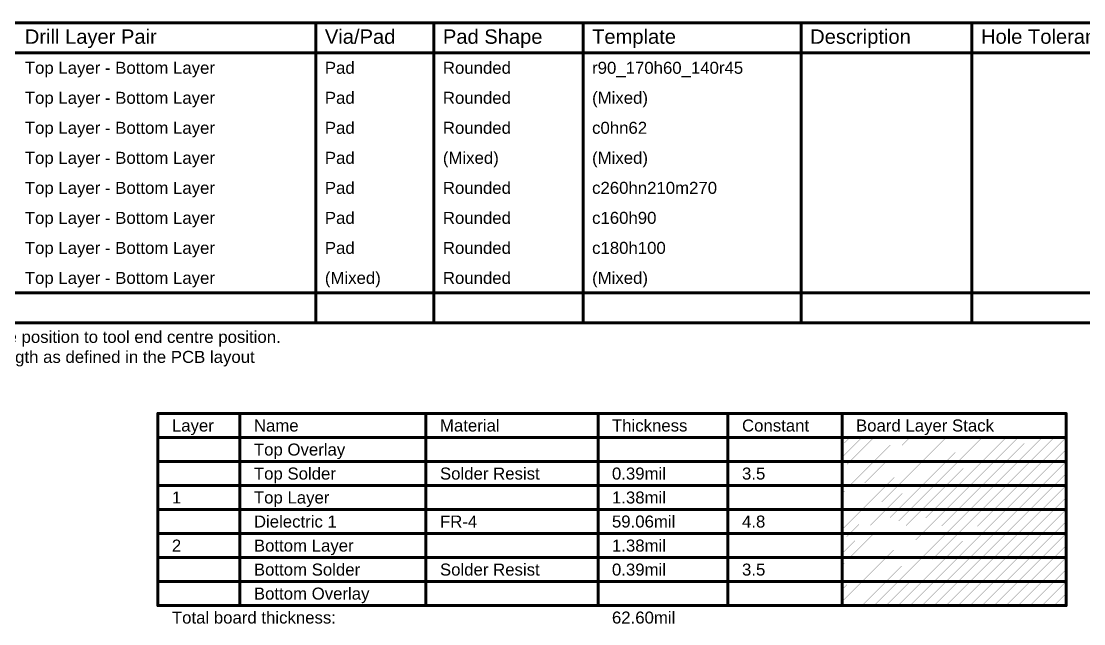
# Model space of a CAD drawing. Header units: inches. Extents: x -2 to 343, y -53 to 63.
# Drawn here: x 91.3 to 226.2, y -13.3 to 63.2 of the extents above; entities that cross this region are included whole.
import ezdxf

# ---------------------------------------------------------------- set-up
doc = ezdxf.new("R2010")
doc.units = ezdxf.units.IN
doc.layers.add('Drill Drawing', color=1, linetype='Continuous')
doc.layers.add('Fabrication', color=76, linetype='Continuous')
doc.styles.add('Arial', font='', dxfattribs={"height": 0.2})
doc.styles.get('Arial').set_extended_font_data('Arial')

msp = doc.modelspace()

# ---------------------------------------------------------------- linework, layer by layer
at = {"layer": 'Drill Drawing', "const_width": 0.381}
for points in [[(2.22, 62.99), (343.05, 62.99)], [(128.71, 24.89), (128.71, 62.99)], [(143.69, 24.89), (143.69, 62.99)], [(162.63, 24.89), (162.63, 62.99)], [(190.31, 24.89), (190.31, 62.99)], [(211.99, 24.89), (211.99, 62.99)], [(2.22, 59.18), (343.05, 59.18)], [(2.22, 28.7), (343.05, 28.7)], [(2.22, 24.89), (343.05, 24.89)]]:
    msp.add_lwpolyline(points, dxfattribs=at)
at = {"layer": 'Drill Drawing', "const_width": 0.191}
for points in [[(128.61, 62.99, 1), (128.8, 62.99, 1)], [(143.59, 62.99, 1), (143.78, 62.99, 1)], [(162.54, 62.99, 1), (162.73, 62.99, 1)], [(190.21, 62.99, 1), (190.4, 62.99, 1)], [(211.9, 62.99, 1), (212.09, 62.99, 1)], [(128.61, 24.89, 1), (128.8, 24.89, 1)], [(143.59, 24.89, 1), (143.78, 24.89, 1)], [(162.54, 24.89, 1), (162.73, 24.89, 1)], [(190.21, 24.89, 1), (190.4, 24.89, 1)], [(211.9, 24.89, 1), (212.09, 24.89, 1)]]:
    msp.add_lwpolyline(points, format="xyb", close=True, dxfattribs=at)
at = {"layer": 'Fabrication'}
for points, const_width in [([(108.65, -11), (108.65, 13.39)], 0.381), ([(108.65, 13.39), (223.94, 13.39)], 0.381), ([(119.06, -11), (119.06, 13.39)], 0.381), ([(142.68, -11), (142.68, 13.39)], 0.381), ([(164.52, -11), (164.52, 13.39)], 0.381), ([(181.02, -11), (181.02, 13.39)], 0.381), ([(195.5, -11), (195.5, 13.39)], 0.381), ([(223.94, -11), (223.94, 13.39)], 0.381), ([(108.65, 10.34), (223.94, 10.34)], 0.381), ([(195.5, 9.33), (196.5, 10.34)], 0.0254), ([(195.5, 7.81), (198.03, 10.34)], 0.0254), ([(196.5, 7.29), (199.55, 10.34)], 0.0254), ([(198.03, 7.29), (201.08, 10.34)], 0.0254), ([(199.55, 7.29), (202.6, 10.34)], 0.0254), ([(201.08, 7.29), (204.12, 10.34)], 0.0254), ([(202.6, 7.29), (205.65, 10.34)], 0.0254), ([(204.12, 7.29), (207.17, 10.34)], 0.0254), ([(205.65, 7.29), (208.7, 10.34)], 0.0254), ([(207.17, 7.29), (210.22, 10.34)], 0.0254), ([(208.7, 7.29), (211.74, 10.34)], 0.0254), ([(210.22, 7.29), (213.27, 10.34)], 0.0254), ([(211.74, 7.29), (214.79, 10.34)], 0.0254), ([(213.27, 7.29), (216.32, 10.34)], 0.0254), ([(214.79, 7.29), (217.84, 10.34)], 0.0254), ([(216.32, 7.29), (219.36, 10.34)], 0.0254), ([(217.84, 7.29), (220.89, 10.34)], 0.0254), ([(219.36, 7.29), (222.41, 10.34)], 0.0254), ([(220.89, 7.29), (223.94, 10.34)], 0.0254), ([(222.41, 7.29), (223.94, 8.81)], 0.0254), ([(108.65, 7.29), (119.06, 7.29)], 0.381), ([(119.06, 7.29), (142.68, 7.29)], 0.381), ([(142.68, 7.29), (164.52, 7.29)], 0.381), ([(164.52, 7.29), (181.02, 7.29)], 0.381), ([(181.02, 7.29), (195.5, 7.29)], 0.381), ([(195.5, 7.29), (223.94, 7.29)], 0.381), ([(195.5, 6.28), (196.5, 7.29)], 0.0254), ([(195.5, 4.76), (198.03, 7.29)], 0.0254), ([(196.5, 4.24), (199.55, 7.29)], 0.0254), ([(198.03, 4.24), (201.08, 7.29)], 0.0254), ([(199.55, 4.24), (202.6, 7.29)], 0.0254), ([(201.08, 4.24), (204.12, 7.29)], 0.0254), ([(202.6, 4.24), (205.65, 7.29)], 0.0254), ([(204.12, 4.24), (207.17, 7.29)], 0.0254), ([(205.65, 4.24), (208.7, 7.29)], 0.0254), ([(207.17, 4.24), (210.22, 7.29)], 0.0254), ([(208.7, 4.24), (211.74, 7.29)], 0.0254), ([(210.22, 4.24), (213.27, 7.29)], 0.0254), ([(211.74, 4.24), (214.79, 7.29)], 0.0254), ([(213.27, 4.24), (216.32, 7.29)], 0.0254), ([(214.79, 4.24), (217.84, 7.29)], 0.0254), ([(216.32, 4.24), (219.36, 7.29)], 0.0254), ([(217.84, 4.24), (220.89, 7.29)], 0.0254), ([(219.36, 4.24), (222.41, 7.29)], 0.0254), ([(220.89, 4.24), (223.94, 7.29)], 0.0254), ([(222.41, 4.24), (223.94, 5.77)], 0.0254), ([(108.65, 4.24), (119.06, 4.24)], 0.381), ([(119.06, 4.24), (142.68, 4.24)], 0.381), ([(142.68, 4.24), (164.52, 4.24)], 0.381), ([(164.52, 4.24), (181.02, 4.24)], 0.381), ([(181.02, 4.24), (195.5, 4.24)], 0.381), ([(195.5, 4.24), (223.94, 4.24)], 0.381), ([(195.5, 3.23), (196.5, 4.24)], 0.0254), ([(195.5, 1.71), (198.03, 4.24)], 0.0254), ([(196.5, 1.19), (199.55, 4.24)], 0.0254), ([(198.03, 1.19), (201.08, 4.24)], 0.0254), ([(199.55, 1.19), (202.6, 4.24)], 0.0254), ([(201.08, 1.19), (204.12, 4.24)], 0.0254), ([(202.6, 1.19), (205.65, 4.24)], 0.0254), ([(204.12, 1.19), (207.17, 4.24)], 0.0254), ([(205.65, 1.19), (208.7, 4.24)], 0.0254), ([(207.17, 1.19), (210.22, 4.24)], 0.0254), ([(208.7, 1.19), (211.74, 4.24)], 0.0254), ([(210.22, 1.19), (213.27, 4.24)], 0.0254), ([(211.74, 1.19), (214.79, 4.24)], 0.0254), ([(213.27, 1.19), (216.32, 4.24)], 0.0254), ([(214.79, 1.19), (217.84, 4.24)], 0.0254), ([(216.32, 1.19), (219.36, 4.24)], 0.0254), ([(217.84, 1.19), (220.89, 4.24)], 0.0254), ([(219.36, 1.19), (222.41, 4.24)], 0.0254), ([(220.89, 1.19), (223.94, 4.24)], 0.0254), ([(222.41, 1.19), (223.94, 2.72)], 0.0254), ([(108.65, 1.19), (119.06, 1.19)], 0.381), ([(119.06, 1.19), (142.68, 1.19)], 0.381), ([(142.68, 1.19), (164.52, 1.19)], 0.381), ([(164.52, 1.19), (181.02, 1.19)], 0.381), ([(181.02, 1.19), (195.5, 1.19)], 0.381), ([(195.5, 1.19), (223.94, 1.19)], 0.381), ([(195.5, 0.19), (196.5, 1.19)], 0.0254), ([(195.5, -1.34), (198.03, 1.19)], 0.0254), ([(196.5, -1.85), (199.55, 1.19)], 0.0254), ([(198.03, -1.85), (201.08, 1.19)], 0.0254), ([(199.55, -1.85), (202.6, 1.19)], 0.0254), ([(201.08, -1.85), (204.12, 1.19)], 0.0254), ([(202.6, -1.85), (205.65, 1.19)], 0.0254), ([(204.12, -1.85), (207.17, 1.19)], 0.0254), ([(205.65, -1.85), (208.7, 1.19)], 0.0254), ([(207.17, -1.85), (210.22, 1.19)], 0.0254), ([(208.7, -1.85), (211.74, 1.19)], 0.0254), ([(210.22, -1.85), (213.27, 1.19)], 0.0254), ([(211.74, -1.85), (214.79, 1.19)], 0.0254), ([(213.27, -1.85), (216.32, 1.19)], 0.0254), ([(214.79, -1.85), (217.84, 1.19)], 0.0254), ([(216.32, -1.85), (219.36, 1.19)], 0.0254), ([(217.84, -1.85), (220.89, 1.19)], 0.0254), ([(219.36, -1.85), (222.41, 1.19)], 0.0254), ([(220.89, -1.85), (223.94, 1.19)], 0.0254), ([(222.41, -1.85), (223.94, -0.33)], 0.0254), ([(108.65, -1.85), (119.06, -1.85)], 0.381), ([(119.06, -1.85), (142.68, -1.85)], 0.381), ([(142.68, -1.85), (164.52, -1.85)], 0.381), ([(164.52, -1.85), (181.02, -1.85)], 0.381), ([(181.02, -1.85), (195.5, -1.85)], 0.381), ([(195.5, -1.85), (223.94, -1.85)], 0.381), ([(195.5, -2.86), (196.5, -1.85)], 0.0254), ([(195.5, -4.39), (198.03, -1.85)], 0.0254), ([(196.5, -4.9), (199.55, -1.85)], 0.0254), ([(198.03, -4.9), (201.08, -1.85)], 0.0254), ([(199.55, -4.9), (202.6, -1.85)], 0.0254), ([(201.08, -4.9), (204.12, -1.85)], 0.0254), ([(202.6, -4.9), (205.65, -1.85)], 0.0254), ([(204.12, -4.9), (207.17, -1.85)], 0.0254), ([(205.65, -4.9), (208.7, -1.85)], 0.0254), ([(207.17, -4.9), (210.22, -1.85)], 0.0254), ([(208.7, -4.9), (211.74, -1.85)], 0.0254), ([(210.22, -4.9), (213.27, -1.85)], 0.0254), ([(211.74, -4.9), (214.79, -1.85)], 0.0254), ([(213.27, -4.9), (216.32, -1.85)], 0.0254), ([(214.79, -4.9), (217.84, -1.85)], 0.0254), ([(216.32, -4.9), (219.36, -1.85)], 0.0254), ([(217.84, -4.9), (220.89, -1.85)], 0.0254), ([(219.36, -4.9), (222.41, -1.85)], 0.0254), ([(220.89, -4.9), (223.94, -1.85)], 0.0254), ([(222.41, -4.9), (223.94, -3.38)], 0.0254), ([(108.65, -4.9), (119.06, -4.9)], 0.381), ([(119.06, -4.9), (142.68, -4.9)], 0.381), ([(142.68, -4.9), (164.52, -4.9)], 0.381), ([(164.52, -4.9), (181.02, -4.9)], 0.381), ([(181.02, -4.9), (195.5, -4.9)], 0.381), ([(195.5, -4.9), (223.94, -4.9)], 0.381), ([(195.5, -5.91), (196.5, -4.9)], 0.0254), ([(195.5, -7.43), (198.03, -4.9)], 0.0254), ([(196.5, -7.95), (199.55, -4.9)], 0.0254), ([(198.03, -7.95), (201.08, -4.9)], 0.0254), ([(199.55, -7.95), (202.6, -4.9)], 0.0254), ([(201.08, -7.95), (204.12, -4.9)], 0.0254), ([(202.6, -7.95), (205.65, -4.9)], 0.0254), ([(204.12, -7.95), (207.17, -4.9)], 0.0254), ([(205.65, -7.95), (208.7, -4.9)], 0.0254), ([(207.17, -7.95), (210.22, -4.9)], 0.0254), ([(208.7, -7.95), (211.74, -4.9)], 0.0254), ([(210.22, -7.95), (213.27, -4.9)], 0.0254), ([(211.74, -7.95), (214.79, -4.9)], 0.0254), ([(213.27, -7.95), (216.32, -4.9)], 0.0254), ([(214.79, -7.95), (217.84, -4.9)], 0.0254), ([(216.32, -7.95), (219.36, -4.9)], 0.0254), ([(217.84, -7.95), (220.89, -4.9)], 0.0254), ([(219.36, -7.95), (222.41, -4.9)], 0.0254), ([(220.89, -7.95), (223.94, -4.9)], 0.0254), ([(222.41, -7.95), (223.94, -6.43)], 0.0254), ([(108.65, -7.95), (119.06, -7.95)], 0.381), ([(119.06, -7.95), (142.68, -7.95)], 0.381), ([(142.68, -7.95), (164.52, -7.95)], 0.381), ([(164.52, -7.95), (181.02, -7.95)], 0.381), ([(181.02, -7.95), (195.5, -7.95)], 0.381), ([(195.5, -7.95), (223.94, -7.95)], 0.381), ([(195.5, -8.96), (196.5, -7.95)], 0.0254), ([(195.5, -10.48), (198.03, -7.95)], 0.0254), ([(196.5, -11), (199.55, -7.95)], 0.0254), ([(198.03, -11), (201.08, -7.95)], 0.0254), ([(199.55, -11), (202.6, -7.95)], 0.0254), ([(201.08, -11), (204.12, -7.95)], 0.0254), ([(202.6, -11), (205.65, -7.95)], 0.0254), ([(204.12, -11), (207.17, -7.95)], 0.0254), ([(205.65, -11), (208.7, -7.95)], 0.0254), ([(207.17, -11), (210.22, -7.95)], 0.0254), ([(208.7, -11), (211.74, -7.95)], 0.0254), ([(210.22, -11), (213.27, -7.95)], 0.0254), ([(211.74, -11), (214.79, -7.95)], 0.0254), ([(213.27, -11), (216.32, -7.95)], 0.0254), ([(214.79, -11), (217.84, -7.95)], 0.0254), ([(216.32, -11), (219.36, -7.95)], 0.0254), ([(217.84, -11), (220.89, -7.95)], 0.0254), ([(219.36, -11), (222.41, -7.95)], 0.0254), ([(220.89, -11), (223.94, -7.95)], 0.0254), ([(222.41, -11), (223.94, -9.47)], 0.0254), ([(108.65, -11), (119.06, -11)], 0.381), ([(119.06, -11), (142.68, -11)], 0.381), ([(142.68, -11), (164.52, -11)], 0.381), ([(164.52, -11), (181.02, -11)], 0.381), ([(181.02, -11), (195.5, -11)], 0.381), ([(195.5, -11), (223.94, -11)], 0.381)]:
    msp.add_lwpolyline(points, dxfattribs=dict(at, const_width=const_width))
for points, const_width in [([(108.56, 13.39, 1), (108.75, 13.39, 1)], 0.191), ([(108.56, 13.39, 1), (108.75, 13.39, 1)], 0.191), ([(118.97, 13.39, 1), (119.16, 13.39, 1)], 0.191), ([(142.58, 13.39, 1), (142.77, 13.39, 1)], 0.191), ([(164.42, 13.39, 1), (164.61, 13.39, 1)], 0.191), ([(180.93, 13.39, 1), (181.12, 13.39, 1)], 0.191), ([(195.4, 13.39, 1), (195.59, 13.39, 1)], 0.191), ([(223.84, 13.39, 1), (224.03, 13.39, 1)], 0.191), ([(223.84, 13.39, 1), (224.03, 13.39, 1)], 0.191), ([(108.56, 10.34, 1), (108.75, 10.34, 1)], 0.191), ([(196.5, 10.34, 1), (196.51, 10.34, 1)], 0.0127), ([(198.02, 10.34, 1), (198.03, 10.34, 1)], 0.0127), ([(199.55, 10.34, 1), (199.56, 10.34, 1)], 0.0127), ([(201.07, 10.34, 1), (201.08, 10.34, 1)], 0.0127), ([(202.59, 10.34, 1), (202.61, 10.34, 1)], 0.0127), ([(204.12, 10.34, 1), (204.13, 10.34, 1)], 0.0127), ([(205.64, 10.34, 1), (205.65, 10.34, 1)], 0.0127), ([(207.17, 10.34, 1), (207.18, 10.34, 1)], 0.0127), ([(208.69, 10.34, 1), (208.7, 10.34, 1)], 0.0127), ([(210.21, 10.34, 1), (210.23, 10.34, 1)], 0.0127), ([(211.74, 10.34, 1), (211.75, 10.34, 1)], 0.0127), ([(213.26, 10.34, 1), (213.27, 10.34, 1)], 0.0127), ([(214.79, 10.34, 1), (214.8, 10.34, 1)], 0.0127), ([(216.31, 10.34, 1), (216.32, 10.34, 1)], 0.0127), ([(217.83, 10.34, 1), (217.85, 10.34, 1)], 0.0127), ([(219.36, 10.34, 1), (219.37, 10.34, 1)], 0.0127), ([(220.88, 10.34, 1), (220.89, 10.34, 1)], 0.0127), ([(222.41, 10.34, 1), (222.42, 10.34, 1)], 0.0127), ([(223.84, 10.34, 1), (224.03, 10.34, 1)], 0.191), ([(223.93, 10.34, 1), (223.94, 10.34, 1)], 0.0127), ([(195.49, 9.33, 1), (195.5, 9.33, 1)], 0.0127), ([(223.93, 8.81, 1), (223.94, 8.81, 1)], 0.0127), ([(108.56, 7.29, 1), (108.75, 7.29, 1)], 0.191), ([(118.97, 7.29, 1), (119.16, 7.29, 1)], 0.191), ([(118.97, 7.29, 1), (119.16, 7.29, 1)], 0.191), ([(142.58, 7.29, 1), (142.77, 7.29, 1)], 0.191), ([(142.58, 7.29, 1), (142.77, 7.29, 1)], 0.191), ([(164.42, 7.29, 1), (164.61, 7.29, 1)], 0.191), ([(164.42, 7.29, 1), (164.61, 7.29, 1)], 0.191), ([(180.93, 7.29, 1), (181.12, 7.29, 1)], 0.191), ([(180.93, 7.29, 1), (181.12, 7.29, 1)], 0.191), ([(195.4, 7.29, 1), (195.59, 7.29, 1)], 0.191), ([(195.4, 7.29, 1), (195.59, 7.29, 1)], 0.191), ([(195.49, 7.81, 1), (195.5, 7.81, 1)], 0.0127), ([(196.5, 7.29, 1), (196.51, 7.29, 1)], 0.0127), ([(196.5, 7.29, 1), (196.51, 7.29, 1)], 0.0127), ([(198.02, 7.29, 1), (198.03, 7.29, 1)], 0.0127), ([(198.02, 7.29, 1), (198.03, 7.29, 1)], 0.0127), ([(199.55, 7.29, 1), (199.56, 7.29, 1)], 0.0127), ([(199.55, 7.29, 1), (199.56, 7.29, 1)], 0.0127), ([(201.07, 7.29, 1), (201.08, 7.29, 1)], 0.0127), ([(201.07, 7.29, 1), (201.08, 7.29, 1)], 0.0127), ([(202.59, 7.29, 1), (202.61, 7.29, 1)], 0.0127), ([(202.59, 7.29, 1), (202.61, 7.29, 1)], 0.0127), ([(204.12, 7.29, 1), (204.13, 7.29, 1)], 0.0127), ([(204.12, 7.29, 1), (204.13, 7.29, 1)], 0.0127), ([(205.64, 7.29, 1), (205.65, 7.29, 1)], 0.0127), ([(205.64, 7.29, 1), (205.65, 7.29, 1)], 0.0127), ([(207.17, 7.29, 1), (207.18, 7.29, 1)], 0.0127), ([(207.17, 7.29, 1), (207.18, 7.29, 1)], 0.0127), ([(208.69, 7.29, 1), (208.7, 7.29, 1)], 0.0127), ([(208.69, 7.29, 1), (208.7, 7.29, 1)], 0.0127), ([(210.21, 7.29, 1), (210.23, 7.29, 1)], 0.0127), ([(210.21, 7.29, 1), (210.23, 7.29, 1)], 0.0127), ([(211.74, 7.29, 1), (211.75, 7.29, 1)], 0.0127), ([(211.74, 7.29, 1), (211.75, 7.29, 1)], 0.0127), ([(213.26, 7.29, 1), (213.27, 7.29, 1)], 0.0127), ([(213.26, 7.29, 1), (213.27, 7.29, 1)], 0.0127), ([(214.79, 7.29, 1), (214.8, 7.29, 1)], 0.0127), ([(214.79, 7.29, 1), (214.8, 7.29, 1)], 0.0127), ([(216.31, 7.29, 1), (216.32, 7.29, 1)], 0.0127), ([(216.31, 7.29, 1), (216.32, 7.29, 1)], 0.0127), ([(217.83, 7.29, 1), (217.85, 7.29, 1)], 0.0127), ([(217.83, 7.29, 1), (217.85, 7.29, 1)], 0.0127), ([(219.36, 7.29, 1), (219.37, 7.29, 1)], 0.0127), ([(219.36, 7.29, 1), (219.37, 7.29, 1)], 0.0127), ([(220.88, 7.29, 1), (220.89, 7.29, 1)], 0.0127), ([(220.88, 7.29, 1), (220.89, 7.29, 1)], 0.0127), ([(222.41, 7.29, 1), (222.42, 7.29, 1)], 0.0127), ([(222.41, 7.29, 1), (222.42, 7.29, 1)], 0.0127), ([(223.84, 7.29, 1), (224.03, 7.29, 1)], 0.191), ([(223.93, 7.29, 1), (223.94, 7.29, 1)], 0.0127), ([(195.49, 6.28, 1), (195.5, 6.28, 1)], 0.0127), ([(223.93, 5.77, 1), (223.94, 5.77, 1)], 0.0127), ([(108.56, 4.24, 1), (108.75, 4.24, 1)], 0.191), ([(118.97, 4.24, 1), (119.16, 4.24, 1)], 0.191), ([(118.97, 4.24, 1), (119.16, 4.24, 1)], 0.191), ([(142.58, 4.24, 1), (142.77, 4.24, 1)], 0.191), ([(142.58, 4.24, 1), (142.77, 4.24, 1)], 0.191), ([(164.42, 4.24, 1), (164.61, 4.24, 1)], 0.191), ([(164.42, 4.24, 1), (164.61, 4.24, 1)], 0.191), ([(180.93, 4.24, 1), (181.12, 4.24, 1)], 0.191), ([(180.93, 4.24, 1), (181.12, 4.24, 1)], 0.191), ([(195.4, 4.24, 1), (195.59, 4.24, 1)], 0.191), ([(195.4, 4.24, 1), (195.59, 4.24, 1)], 0.191), ([(195.49, 4.76, 1), (195.5, 4.76, 1)], 0.0127), ([(196.5, 4.24, 1), (196.51, 4.24, 1)], 0.0127), ([(196.5, 4.24, 1), (196.51, 4.24, 1)], 0.0127), ([(198.02, 4.24, 1), (198.03, 4.24, 1)], 0.0127), ([(198.02, 4.24, 1), (198.03, 4.24, 1)], 0.0127), ([(199.55, 4.24, 1), (199.56, 4.24, 1)], 0.0127), ([(199.55, 4.24, 1), (199.56, 4.24, 1)], 0.0127), ([(201.07, 4.24, 1), (201.08, 4.24, 1)], 0.0127), ([(201.07, 4.24, 1), (201.08, 4.24, 1)], 0.0127), ([(202.59, 4.24, 1), (202.61, 4.24, 1)], 0.0127), ([(202.59, 4.24, 1), (202.61, 4.24, 1)], 0.0127), ([(204.12, 4.24, 1), (204.13, 4.24, 1)], 0.0127), ([(204.12, 4.24, 1), (204.13, 4.24, 1)], 0.0127), ([(205.64, 4.24, 1), (205.65, 4.24, 1)], 0.0127), ([(205.64, 4.24, 1), (205.65, 4.24, 1)], 0.0127), ([(207.17, 4.24, 1), (207.18, 4.24, 1)], 0.0127), ([(207.17, 4.24, 1), (207.18, 4.24, 1)], 0.0127), ([(208.69, 4.24, 1), (208.7, 4.24, 1)], 0.0127), ([(208.69, 4.24, 1), (208.7, 4.24, 1)], 0.0127), ([(210.21, 4.24, 1), (210.23, 4.24, 1)], 0.0127), ([(210.21, 4.24, 1), (210.23, 4.24, 1)], 0.0127), ([(211.74, 4.24, 1), (211.75, 4.24, 1)], 0.0127), ([(211.74, 4.24, 1), (211.75, 4.24, 1)], 0.0127), ([(213.26, 4.24, 1), (213.27, 4.24, 1)], 0.0127), ([(213.26, 4.24, 1), (213.27, 4.24, 1)], 0.0127), ([(214.79, 4.24, 1), (214.8, 4.24, 1)], 0.0127), ([(214.79, 4.24, 1), (214.8, 4.24, 1)], 0.0127), ([(216.31, 4.24, 1), (216.32, 4.24, 1)], 0.0127), ([(216.31, 4.24, 1), (216.32, 4.24, 1)], 0.0127), ([(217.83, 4.24, 1), (217.85, 4.24, 1)], 0.0127), ([(217.83, 4.24, 1), (217.85, 4.24, 1)], 0.0127), ([(219.36, 4.24, 1), (219.37, 4.24, 1)], 0.0127), ([(219.36, 4.24, 1), (219.37, 4.24, 1)], 0.0127), ([(220.88, 4.24, 1), (220.89, 4.24, 1)], 0.0127), ([(220.88, 4.24, 1), (220.89, 4.24, 1)], 0.0127), ([(222.41, 4.24, 1), (222.42, 4.24, 1)], 0.0127), ([(222.41, 4.24, 1), (222.42, 4.24, 1)], 0.0127), ([(223.84, 4.24, 1), (224.03, 4.24, 1)], 0.191), ([(223.93, 4.24, 1), (223.94, 4.24, 1)], 0.0127), ([(195.49, 3.23, 1), (195.5, 3.23, 1)], 0.0127), ([(223.93, 2.72, 1), (223.94, 2.72, 1)], 0.0127), ([(108.56, 1.19, 1), (108.75, 1.19, 1)], 0.191), ([(118.97, 1.19, 1), (119.16, 1.19, 1)], 0.191), ([(118.97, 1.19, 1), (119.16, 1.19, 1)], 0.191), ([(142.58, 1.19, 1), (142.77, 1.19, 1)], 0.191), ([(142.58, 1.19, 1), (142.77, 1.19, 1)], 0.191), ([(164.42, 1.19, 1), (164.61, 1.19, 1)], 0.191), ([(164.42, 1.19, 1), (164.61, 1.19, 1)], 0.191), ([(180.93, 1.19, 1), (181.12, 1.19, 1)], 0.191), ([(180.93, 1.19, 1), (181.12, 1.19, 1)], 0.191), ([(195.4, 1.19, 1), (195.59, 1.19, 1)], 0.191), ([(195.4, 1.19, 1), (195.59, 1.19, 1)], 0.191), ([(195.49, 1.71, 1), (195.5, 1.71, 1)], 0.0127), ([(223.84, 1.19, 1), (224.03, 1.19, 1)], 0.191), ([(195.49, 0.19, 1), (195.5, 0.19, 1)], 0.0127), ([(196.5, 1.19, 1), (196.51, 1.19, 1)], 0.0127), ([(196.5, 1.19, 1), (196.51, 1.19, 1)], 0.0127), ([(198.02, 1.19, 1), (198.03, 1.19, 1)], 0.0127), ([(198.02, 1.19, 1), (198.03, 1.19, 1)], 0.0127), ([(199.55, 1.19, 1), (199.56, 1.19, 1)], 0.0127), ([(199.55, 1.19, 1), (199.56, 1.19, 1)], 0.0127), ([(201.07, 1.19, 1), (201.08, 1.19, 1)], 0.0127), ([(201.07, 1.19, 1), (201.08, 1.19, 1)], 0.0127), ([(202.59, 1.19, 1), (202.61, 1.19, 1)], 0.0127), ([(202.59, 1.19, 1), (202.61, 1.19, 1)], 0.0127), ([(204.12, 1.19, 1), (204.13, 1.19, 1)], 0.0127), ([(204.12, 1.19, 1), (204.13, 1.19, 1)], 0.0127), ([(205.64, 1.19, 1), (205.65, 1.19, 1)], 0.0127), ([(205.64, 1.19, 1), (205.65, 1.19, 1)], 0.0127), ([(207.17, 1.19, 1), (207.18, 1.19, 1)], 0.0127), ([(207.17, 1.19, 1), (207.18, 1.19, 1)], 0.0127), ([(208.69, 1.19, 1), (208.7, 1.19, 1)], 0.0127), ([(208.69, 1.19, 1), (208.7, 1.19, 1)], 0.0127), ([(210.21, 1.19, 1), (210.23, 1.19, 1)], 0.0127), ([(210.21, 1.19, 1), (210.23, 1.19, 1)], 0.0127), ([(211.74, 1.19, 1), (211.75, 1.19, 1)], 0.0127), ([(211.74, 1.19, 1), (211.75, 1.19, 1)], 0.0127), ([(213.26, 1.19, 1), (213.27, 1.19, 1)], 0.0127), ([(213.26, 1.19, 1), (213.27, 1.19, 1)], 0.0127), ([(214.79, 1.19, 1), (214.8, 1.19, 1)], 0.0127), ([(214.79, 1.19, 1), (214.8, 1.19, 1)], 0.0127), ([(216.31, 1.19, 1), (216.32, 1.19, 1)], 0.0127), ([(216.31, 1.19, 1), (216.32, 1.19, 1)], 0.0127), ([(217.83, 1.19, 1), (217.85, 1.19, 1)], 0.0127), ([(217.83, 1.19, 1), (217.85, 1.19, 1)], 0.0127), ([(219.36, 1.19, 1), (219.37, 1.19, 1)], 0.0127), ([(219.36, 1.19, 1), (219.37, 1.19, 1)], 0.0127), ([(220.88, 1.19, 1), (220.89, 1.19, 1)], 0.0127), ([(220.88, 1.19, 1), (220.89, 1.19, 1)], 0.0127), ([(222.41, 1.19, 1), (222.42, 1.19, 1)], 0.0127), ([(222.41, 1.19, 1), (222.42, 1.19, 1)], 0.0127), ([(223.93, 1.19, 1), (223.94, 1.19, 1)], 0.0127), ([(195.49, -1.34, 1), (195.5, -1.34, 1)], 0.0127), ([(223.93, -0.33, 1), (223.94, -0.33, 1)], 0.0127), ([(108.56, -1.85, 1), (108.75, -1.85, 1)], 0.191), ([(118.97, -1.85, 1), (119.16, -1.85, 1)], 0.191), ([(118.97, -1.85, 1), (119.16, -1.85, 1)], 0.191), ([(142.58, -1.85, 1), (142.77, -1.85, 1)], 0.191), ([(142.58, -1.85, 1), (142.77, -1.85, 1)], 0.191), ([(164.42, -1.85, 1), (164.61, -1.85, 1)], 0.191), ([(164.42, -1.85, 1), (164.61, -1.85, 1)], 0.191), ([(180.93, -1.85, 1), (181.12, -1.85, 1)], 0.191), ([(180.93, -1.85, 1), (181.12, -1.85, 1)], 0.191), ([(195.4, -1.85, 1), (195.59, -1.85, 1)], 0.191), ([(195.4, -1.85, 1), (195.59, -1.85, 1)], 0.191), ([(196.5, -1.85, 1), (196.51, -1.85, 1)], 0.0127), ([(196.5, -1.85, 1), (196.51, -1.85, 1)], 0.0127), ([(198.02, -1.85, 1), (198.03, -1.85, 1)], 0.0127), ([(198.02, -1.85, 1), (198.03, -1.85, 1)], 0.0127), ([(199.55, -1.85, 1), (199.56, -1.85, 1)], 0.0127), ([(199.55, -1.85, 1), (199.56, -1.85, 1)], 0.0127), ([(201.07, -1.85, 1), (201.08, -1.85, 1)], 0.0127), ([(201.07, -1.85, 1), (201.08, -1.85, 1)], 0.0127), ([(202.59, -1.85, 1), (202.61, -1.85, 1)], 0.0127), ([(202.59, -1.85, 1), (202.61, -1.85, 1)], 0.0127), ([(204.12, -1.85, 1), (204.13, -1.85, 1)], 0.0127), ([(204.12, -1.85, 1), (204.13, -1.85, 1)], 0.0127), ([(205.64, -1.85, 1), (205.65, -1.85, 1)], 0.0127), ([(205.64, -1.85, 1), (205.65, -1.85, 1)], 0.0127), ([(207.17, -1.85, 1), (207.18, -1.85, 1)], 0.0127), ([(207.17, -1.85, 1), (207.18, -1.85, 1)], 0.0127), ([(208.69, -1.85, 1), (208.7, -1.85, 1)], 0.0127), ([(208.69, -1.85, 1), (208.7, -1.85, 1)], 0.0127), ([(210.21, -1.85, 1), (210.23, -1.85, 1)], 0.0127), ([(210.21, -1.85, 1), (210.23, -1.85, 1)], 0.0127), ([(211.74, -1.85, 1), (211.75, -1.85, 1)], 0.0127), ([(211.74, -1.85, 1), (211.75, -1.85, 1)], 0.0127), ([(213.26, -1.85, 1), (213.27, -1.85, 1)], 0.0127), ([(213.26, -1.85, 1), (213.27, -1.85, 1)], 0.0127), ([(214.79, -1.85, 1), (214.8, -1.85, 1)], 0.0127), ([(214.79, -1.85, 1), (214.8, -1.85, 1)], 0.0127), ([(216.31, -1.85, 1), (216.32, -1.85, 1)], 0.0127), ([(216.31, -1.85, 1), (216.32, -1.85, 1)], 0.0127), ([(217.83, -1.85, 1), (217.85, -1.85, 1)], 0.0127), ([(217.83, -1.85, 1), (217.85, -1.85, 1)], 0.0127), ([(219.36, -1.85, 1), (219.37, -1.85, 1)], 0.0127), ([(219.36, -1.85, 1), (219.37, -1.85, 1)], 0.0127), ([(220.88, -1.85, 1), (220.89, -1.85, 1)], 0.0127), ([(220.88, -1.85, 1), (220.89, -1.85, 1)], 0.0127), ([(222.41, -1.85, 1), (222.42, -1.85, 1)], 0.0127), ([(222.41, -1.85, 1), (222.42, -1.85, 1)], 0.0127), ([(223.84, -1.85, 1), (224.03, -1.85, 1)], 0.191), ([(223.93, -1.85, 1), (223.94, -1.85, 1)], 0.0127), ([(195.49, -2.86, 1), (195.5, -2.86, 1)], 0.0127), ([(223.93, -3.38, 1), (223.94, -3.38, 1)], 0.0127), ([(108.56, -4.9, 1), (108.75, -4.9, 1)], 0.191), ([(118.97, -4.9, 1), (119.16, -4.9, 1)], 0.191), ([(118.97, -4.9, 1), (119.16, -4.9, 1)], 0.191), ([(142.58, -4.9, 1), (142.77, -4.9, 1)], 0.191), ([(142.58, -4.9, 1), (142.77, -4.9, 1)], 0.191), ([(164.42, -4.9, 1), (164.61, -4.9, 1)], 0.191), ([(164.42, -4.9, 1), (164.61, -4.9, 1)], 0.191), ([(180.93, -4.9, 1), (181.12, -4.9, 1)], 0.191), ([(180.93, -4.9, 1), (181.12, -4.9, 1)], 0.191), ([(195.4, -4.9, 1), (195.59, -4.9, 1)], 0.191), ([(195.4, -4.9, 1), (195.59, -4.9, 1)], 0.191), ([(195.49, -4.39, 1), (195.5, -4.39, 1)], 0.0127), ([(196.5, -4.9, 1), (196.51, -4.9, 1)], 0.0127), ([(196.5, -4.9, 1), (196.51, -4.9, 1)], 0.0127), ([(198.02, -4.9, 1), (198.03, -4.9, 1)], 0.0127), ([(198.02, -4.9, 1), (198.03, -4.9, 1)], 0.0127), ([(199.55, -4.9, 1), (199.56, -4.9, 1)], 0.0127), ([(199.55, -4.9, 1), (199.56, -4.9, 1)], 0.0127), ([(201.07, -4.9, 1), (201.08, -4.9, 1)], 0.0127), ([(201.07, -4.9, 1), (201.08, -4.9, 1)], 0.0127), ([(202.59, -4.9, 1), (202.61, -4.9, 1)], 0.0127), ([(202.59, -4.9, 1), (202.61, -4.9, 1)], 0.0127), ([(204.12, -4.9, 1), (204.13, -4.9, 1)], 0.0127), ([(204.12, -4.9, 1), (204.13, -4.9, 1)], 0.0127), ([(205.64, -4.9, 1), (205.65, -4.9, 1)], 0.0127), ([(205.64, -4.9, 1), (205.65, -4.9, 1)], 0.0127), ([(207.17, -4.9, 1), (207.18, -4.9, 1)], 0.0127), ([(207.17, -4.9, 1), (207.18, -4.9, 1)], 0.0127), ([(208.69, -4.9, 1), (208.7, -4.9, 1)], 0.0127), ([(208.69, -4.9, 1), (208.7, -4.9, 1)], 0.0127), ([(210.21, -4.9, 1), (210.23, -4.9, 1)], 0.0127), ([(210.21, -4.9, 1), (210.23, -4.9, 1)], 0.0127), ([(211.74, -4.9, 1), (211.75, -4.9, 1)], 0.0127), ([(211.74, -4.9, 1), (211.75, -4.9, 1)], 0.0127), ([(213.26, -4.9, 1), (213.27, -4.9, 1)], 0.0127), ([(213.26, -4.9, 1), (213.27, -4.9, 1)], 0.0127), ([(214.79, -4.9, 1), (214.8, -4.9, 1)], 0.0127), ([(214.79, -4.9, 1), (214.8, -4.9, 1)], 0.0127), ([(216.31, -4.9, 1), (216.32, -4.9, 1)], 0.0127), ([(216.31, -4.9, 1), (216.32, -4.9, 1)], 0.0127), ([(217.83, -4.9, 1), (217.85, -4.9, 1)], 0.0127), ([(217.83, -4.9, 1), (217.85, -4.9, 1)], 0.0127), ([(219.36, -4.9, 1), (219.37, -4.9, 1)], 0.0127), ([(219.36, -4.9, 1), (219.37, -4.9, 1)], 0.0127), ([(220.88, -4.9, 1), (220.89, -4.9, 1)], 0.0127), ([(220.88, -4.9, 1), (220.89, -4.9, 1)], 0.0127), ([(222.41, -4.9, 1), (222.42, -4.9, 1)], 0.0127), ([(222.41, -4.9, 1), (222.42, -4.9, 1)], 0.0127), ([(223.84, -4.9, 1), (224.03, -4.9, 1)], 0.191), ([(223.93, -4.9, 1), (223.94, -4.9, 1)], 0.0127), ([(195.49, -5.91, 1), (195.5, -5.91, 1)], 0.0127), ([(223.93, -6.43, 1), (223.94, -6.43, 1)], 0.0127), ([(108.56, -7.95, 1), (108.75, -7.95, 1)], 0.191), ([(118.97, -7.95, 1), (119.16, -7.95, 1)], 0.191), ([(118.97, -7.95, 1), (119.16, -7.95, 1)], 0.191), ([(142.58, -7.95, 1), (142.77, -7.95, 1)], 0.191), ([(142.58, -7.95, 1), (142.77, -7.95, 1)], 0.191), ([(164.42, -7.95, 1), (164.61, -7.95, 1)], 0.191), ([(164.42, -7.95, 1), (164.61, -7.95, 1)], 0.191), ([(180.93, -7.95, 1), (181.12, -7.95, 1)], 0.191), ([(180.93, -7.95, 1), (181.12, -7.95, 1)], 0.191), ([(195.4, -7.95, 1), (195.59, -7.95, 1)], 0.191), ([(195.4, -7.95, 1), (195.59, -7.95, 1)], 0.191), ([(195.49, -7.43, 1), (195.5, -7.43, 1)], 0.0127), ([(196.5, -7.95, 1), (196.51, -7.95, 1)], 0.0127), ([(196.5, -7.95, 1), (196.51, -7.95, 1)], 0.0127), ([(198.02, -7.95, 1), (198.03, -7.95, 1)], 0.0127), ([(198.02, -7.95, 1), (198.03, -7.95, 1)], 0.0127), ([(199.55, -7.95, 1), (199.56, -7.95, 1)], 0.0127), ([(199.55, -7.95, 1), (199.56, -7.95, 1)], 0.0127), ([(201.07, -7.95, 1), (201.08, -7.95, 1)], 0.0127), ([(201.07, -7.95, 1), (201.08, -7.95, 1)], 0.0127), ([(202.59, -7.95, 1), (202.61, -7.95, 1)], 0.0127), ([(202.59, -7.95, 1), (202.61, -7.95, 1)], 0.0127), ([(204.12, -7.95, 1), (204.13, -7.95, 1)], 0.0127), ([(204.12, -7.95, 1), (204.13, -7.95, 1)], 0.0127), ([(205.64, -7.95, 1), (205.65, -7.95, 1)], 0.0127), ([(205.64, -7.95, 1), (205.65, -7.95, 1)], 0.0127), ([(207.17, -7.95, 1), (207.18, -7.95, 1)], 0.0127), ([(207.17, -7.95, 1), (207.18, -7.95, 1)], 0.0127), ([(208.69, -7.95, 1), (208.7, -7.95, 1)], 0.0127), ([(208.69, -7.95, 1), (208.7, -7.95, 1)], 0.0127), ([(210.21, -7.95, 1), (210.23, -7.95, 1)], 0.0127), ([(210.21, -7.95, 1), (210.23, -7.95, 1)], 0.0127), ([(211.74, -7.95, 1), (211.75, -7.95, 1)], 0.0127), ([(211.74, -7.95, 1), (211.75, -7.95, 1)], 0.0127), ([(213.26, -7.95, 1), (213.27, -7.95, 1)], 0.0127), ([(213.26, -7.95, 1), (213.27, -7.95, 1)], 0.0127), ([(214.79, -7.95, 1), (214.8, -7.95, 1)], 0.0127), ([(214.79, -7.95, 1), (214.8, -7.95, 1)], 0.0127), ([(216.31, -7.95, 1), (216.32, -7.95, 1)], 0.0127), ([(216.31, -7.95, 1), (216.32, -7.95, 1)], 0.0127), ([(217.83, -7.95, 1), (217.85, -7.95, 1)], 0.0127), ([(217.83, -7.95, 1), (217.85, -7.95, 1)], 0.0127), ([(219.36, -7.95, 1), (219.37, -7.95, 1)], 0.0127), ([(219.36, -7.95, 1), (219.37, -7.95, 1)], 0.0127), ([(220.88, -7.95, 1), (220.89, -7.95, 1)], 0.0127), ([(220.88, -7.95, 1), (220.89, -7.95, 1)], 0.0127), ([(222.41, -7.95, 1), (222.42, -7.95, 1)], 0.0127), ([(222.41, -7.95, 1), (222.42, -7.95, 1)], 0.0127), ([(223.84, -7.95, 1), (224.03, -7.95, 1)], 0.191), ([(223.93, -7.95, 1), (223.94, -7.95, 1)], 0.0127), ([(195.49, -8.96, 1), (195.5, -8.96, 1)], 0.0127), ([(195.49, -10.48, 1), (195.5, -10.48, 1)], 0.0127), ([(223.93, -9.47, 1), (223.94, -9.47, 1)], 0.0127), ([(108.56, -11, 1), (108.75, -11, 1)], 0.191), ([(108.56, -11, 1), (108.75, -11, 1)], 0.191), ([(118.97, -11, 1), (119.16, -11, 1)], 0.191), ([(118.97, -11, 1), (119.16, -11, 1)], 0.191), ([(118.97, -11, 1), (119.16, -11, 1)], 0.191), ([(142.58, -11, 1), (142.77, -11, 1)], 0.191), ([(142.58, -11, 1), (142.77, -11, 1)], 0.191), ([(142.58, -11, 1), (142.77, -11, 1)], 0.191), ([(164.42, -11, 1), (164.61, -11, 1)], 0.191), ([(164.42, -11, 1), (164.61, -11, 1)], 0.191), ([(164.42, -11, 1), (164.61, -11, 1)], 0.191), ([(180.93, -11, 1), (181.12, -11, 1)], 0.191), ([(180.93, -11, 1), (181.12, -11, 1)], 0.191), ([(180.93, -11, 1), (181.12, -11, 1)], 0.191), ([(195.4, -11, 1), (195.59, -11, 1)], 0.191), ([(195.4, -11, 1), (195.59, -11, 1)], 0.191), ([(195.4, -11, 1), (195.59, -11, 1)], 0.191), ([(196.5, -11, 1), (196.51, -11, 1)], 0.0127), ([(198.02, -11, 1), (198.03, -11, 1)], 0.0127), ([(199.55, -11, 1), (199.56, -11, 1)], 0.0127), ([(201.07, -11, 1), (201.08, -11, 1)], 0.0127), ([(202.59, -11, 1), (202.61, -11, 1)], 0.0127), ([(204.12, -11, 1), (204.13, -11, 1)], 0.0127), ([(205.64, -11, 1), (205.65, -11, 1)], 0.0127), ([(207.17, -11, 1), (207.18, -11, 1)], 0.0127), ([(208.69, -11, 1), (208.7, -11, 1)], 0.0127), ([(210.21, -11, 1), (210.23, -11, 1)], 0.0127), ([(211.74, -11, 1), (211.75, -11, 1)], 0.0127), ([(213.26, -11, 1), (213.27, -11, 1)], 0.0127), ([(214.79, -11, 1), (214.8, -11, 1)], 0.0127), ([(216.31, -11, 1), (216.32, -11, 1)], 0.0127), ([(217.83, -11, 1), (217.85, -11, 1)], 0.0127), ([(219.36, -11, 1), (219.37, -11, 1)], 0.0127), ([(220.88, -11, 1), (220.89, -11, 1)], 0.0127), ([(222.41, -11, 1), (222.42, -11, 1)], 0.0127), ([(223.84, -11, 1), (224.03, -11, 1)], 0.191), ([(223.84, -11, 1), (224.03, -11, 1)], 0.191)]:
    msp.add_lwpolyline(points, format="xyb", close=True, dxfattribs=dict(at, const_width=const_width))

# ---------------------------------------------------------------- texts
at = {"layer": 'Drill Drawing', "style": 'Arial'}
for s, height, p in [('Drill Layer Pair', 1.8288, (91.76, 60.32)), ('Via/Pad', 1.829, (129.85, 60.32)), ('Pad Shape', 1.829, (144.83, 60.32)), ('Template', 1.829, (163.77, 60.32)), ('Description', 1.8288, (191.45, 60.32)), ('Hole Tolerance (+)', 1.8288, (213.14, 60.32)), ('Top Layer - Bottom Layer', 1.524, (91.76, 56.51)), ('Pad', 1.524, (129.85, 56.51)), ('Rounded', 1.524, (144.83, 56.51)), ('r90_170h60_140r45', 1.524, (163.77, 56.51)), ('Top Layer - Bottom Layer', 1.524, (91.76, 52.7)), ('Pad', 1.524, (129.85, 52.7)), ('Rounded', 1.524, (144.83, 52.7)), ('(Mixed)', 1.524, (163.77, 52.7)), ('Top Layer - Bottom Layer', 1.524, (91.76, 48.89)), ('Pad', 1.524, (129.85, 48.89)), ('Rounded', 1.524, (144.83, 48.89)), ('c0hn62', 1.524, (163.77, 48.89)), ('Top Layer - Bottom Layer', 1.524, (91.76, 45.08)), ('Pad', 1.524, (129.85, 45.08)), ('(Mixed)', 1.524, (144.83, 45.08)), ('(Mixed)', 1.524, (163.77, 45.08)), ('Top Layer - Bottom Layer', 1.524, (91.76, 41.27)), ('Pad', 1.524, (129.85, 41.27)), ('Rounded', 1.524, (144.83, 41.27)), ('c260hn210m270', 1.524, (163.77, 41.27)), ('Top Layer - Bottom Layer', 1.524, (91.76, 37.46)), ('Pad', 1.524, (129.85, 37.46)), ('Rounded', 1.524, (144.83, 37.46)), ('c160h90', 1.524, (163.77, 37.46)), ('Top Layer - Bottom Layer', 1.524, (91.76, 33.65)), ('Pad', 1.524, (129.85, 33.65)), ('Rounded', 1.524, (144.83, 33.65)), ('c180h100', 1.524, (163.77, 33.65)), ('Top Layer - Bottom Layer', 1.524, (91.76, 29.84)), ('(Mixed)', 1.524, (129.85, 29.84)), ('Rounded', 1.524, (144.83, 29.84)), ('(Mixed)', 1.524, (163.77, 29.84)), ('= Calculated from tool start centre position to tool end centre position.', 1.524, (58.75, 22.35)), (' = Routed Path Length + Tool Size = Slot length as defined in the PCB layout', 1.524, (48.34, 19.81))]:
    msp.add_text(s, height=height, dxfattribs=at).set_placement(p)
at = {"layer": 'Fabrication', "style": 'Arial'}
for s, height, p in [('Layer', 1.524, (110.43, 11.1)), ('Name', 1.524, (120.84, 11.1)), ('Material', 1.524, (144.46, 11.1)), ('Thickness', 1.524, (166.29, 11.1)), ('Constant', 1.524, (182.8, 11.1)), ('Board Layer Stack', 1.524, (197.27, 11.1)), ('Top Overlay', 1.524, (120.84, 8.05)), ('Top Solder', 1.524, (120.84, 5)), ('Solder Resist', 1.524, (144.46, 5)), ('0.39mil', 1.524, (166.29, 5)), ('3.5', 1.524, (182.8, 5)), ('1', 1.52, (110.43, 1.96)), ('Top Layer', 1.524, (120.84, 1.96)), ('1.38mil', 1.524, (166.29, 1.96)), ('Dielectric 1', 1.524, (120.84, -1.09)), ('FR-4', 1.524, (144.46, -1.09)), ('59.06mil', 1.524, (166.29, -1.09)), ('4.8', 1.524, (182.8, -1.09)), ('2', 1.52, (110.43, -4.14)), ('Bottom Layer', 1.524, (120.84, -4.14)), ('1.38mil', 1.524, (166.29, -4.14)), ('Bottom Solder', 1.524, (120.84, -7.19)), ('Solder Resist', 1.524, (144.46, -7.19)), ('0.39mil', 1.524, (166.29, -7.19)), ('3.5', 1.524, (182.8, -7.19)), ('Bottom Overlay', 1.524, (120.84, -10.24)), ('Total board thickness:', 1.524, (110.43, -13.28)), ('62.60mil', 1.524, (166.29, -13.28))]:
    msp.add_text(s, height=height, dxfattribs=at).set_placement(p)

doc.saveas('drawing.dxf')
